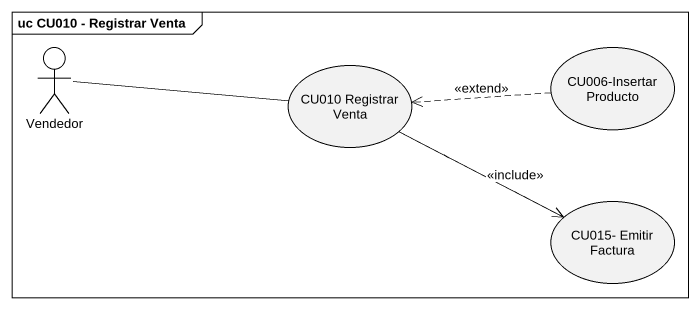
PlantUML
@startuml
mainframe uc CU010 - Registrar Venta
actor Vendedor
usecase "CU006-Insertar Producto" as CU006_Insertar_Producto
usecase "CU010 Registrar Venta" as CU010_Registrar_Venta
usecase "CU015- Emitir Factura" as CU015_Emitir_Factura
Vendedor -right- CU010_Registrar_Venta
CU006_Insertar_Producto .left.> CU010_Registrar_Venta : <<extend>>
CU010_Registrar_Venta -right-> CU015_Emitir_Factura
CU010_Registrar_Venta .right.> CU015_Emitir_Factura : <<include>>
@enduml
